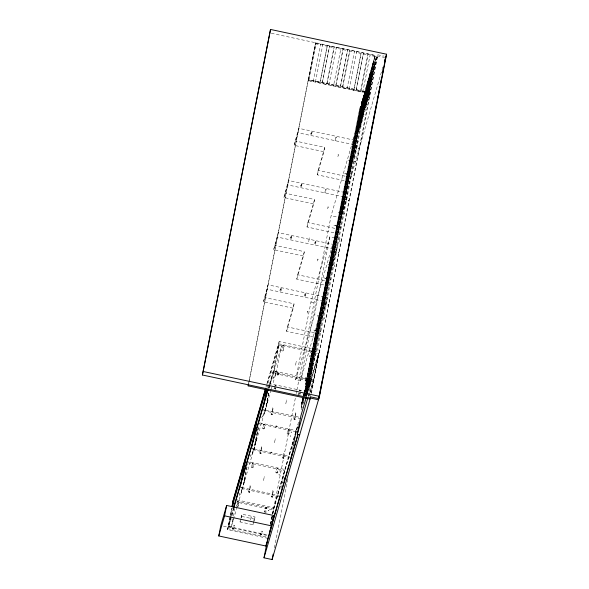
<?xml version="1.0" encoding="UTF-8"?>
<svg xmlns="http://www.w3.org/2000/svg" width="589" height="589" viewBox="0 0 589 589"><rect width="100%" height="100%" fill="white"/><g stroke="black" fill="none" stroke-linecap="round" stroke-linejoin="round"><path stroke-width="0.44" stroke-dasharray="2.94 2.21" d="M335.87 252.445L335.995 251.842M338.255 253.137L338.461 252.195L338.351 252.622M277.552 372.992C280.416 374.906 276.594 369.892 276.999 374.891L278.082 375.119L278.626 373.227M305.485 378.955C308.349 380.869 304.528 375.856 304.933 380.855L306.015 381.083L306.56 379.191M239.642 494.237L239.782 493.501M250.921 455.356L251.069 454.62M262.201 416.475L262.348 415.738M273.487 377.593L273.627 376.857M339.986 238.096L339.89 238.442M263.452 301.863L267.98 284.818L327.462 297.519L317.088 333.264L287.403 326.932L286.541 331.327L316.227 337.666L326.601 301.914L267.119 289.221L263.452 301.863L293.241 308.224L294.11 303.821L264.314 297.467M273.686 249.692L278.214 232.648L337.696 245.348L327.322 281.093L297.636 274.761L296.775 279.157L326.461 285.496L336.834 249.743L277.353 237.05L273.686 249.692L303.482 256.053L304.344 251.658L274.548 245.296M283.92 197.521L288.455 180.477L347.93 193.177L337.563 228.93L307.87 222.59L307.009 226.986L336.694 233.325L347.068 197.573L287.587 184.88L283.92 197.521L313.716 203.882L314.578 199.487L284.781 193.126M294.154 145.35L298.689 128.306L358.171 141.007L347.797 176.759L318.112 170.42L317.243 174.815L346.936 181.154L357.302 145.409L297.828 132.709L294.154 145.35L323.95 151.712L324.811 147.316L295.023 140.955M248.691 383.159L249.221 380.457M249.397 379.559L308.364 79.5L370.267 92.723L359.599 129.506L357.17 128.984L305.36 391.972L363.59 95.447L365.209 95.793M248.992 382.121L315.579 42.725L308.275 79.787L367.978 92.23M248.462 384.823L248.816 383.027M308.614 80.597L316.035 43.13L308.614 80.597L313.208 81.576L313.407 80.884M313.208 81.576L320.622 44.109L320.423 44.801L315.829 43.822M267.936 538.346L227.457 529.702L231.624 508.447M231.749 508.292L227.752 528.672L267.332 537.116M315.387 82.04L322.801 44.573L322.603 45.265L327.189 46.244L327.388 45.552L319.974 83.02L315.387 82.04L315.586 81.348M246.813 466.687L242.594 488.09L231.359 526.802L228.937 526.286L232.581 507.703M231.359 526.802L233.273 517.068M233.443 516.185L234.834 509.11M319.974 83.02L327.189 46.244M322.154 83.483L329.568 46.023L322.154 83.483L326.74 84.463L334.162 47.002L326.74 84.463M279.392 496.66L242.69 488.826L247.77 463.447M241.026 487.574L242.646 487.92L253.874 449.208L257.916 428.689M290.679 457.778L253.969 449.944L258.571 426.502M253.969 449.944L258.696 426.37M240.945 518.158L242.086 514.212L255.044 516.98L253.012 524.696L240.054 521.928L240.489 519.734M241.203 517.989L242.086 514.212M267.119 387.518L267.642 384.867M252.306 448.693L253.925 449.039L265.16 410.327L268.856 391.575M269.548 388.041L270.071 385.383M328.927 84.934L336.341 47.466L336.142 48.158L340.729 49.137L340.928 48.445L333.514 85.913L328.927 84.934L329.126 84.242M301.06 418.705L265.256 411.063L268.967 392.127M265.256 411.063L269.092 391.994M306.273 396.338L319.658 350.205L279.171 341.561L272.884 373.146L313.363 381.782L318.921 353.437L278.442 344.801M270.182 384.124L274.01 370.93L279.046 345.272L281.476 345.787L276.44 371.445L272.611 384.646M275.91 386.384L275.277 389.609L274.194 389.381L274.989 385.353L275.858 385.324M250.546 519.991L251.157 516.862L250.686 517.142M335.693 86.377L343.107 48.909L335.693 86.377L340.28 87.356L347.694 49.888L340.28 87.356M253.012 524.696L253.439 522.495M308.68 241.762L309.446 237.853L308.967 238.133M263.526 480.587L264.292 476.678L263.813 476.957M342.467 87.82L349.881 50.36L342.467 87.82L347.054 88.799L347.252 88.114M274.503 442.744L275.269 438.834L274.798 439.114M347.054 88.799L354.468 51.339L354.269 52.023L349.682 51.044M285.79 403.863L286.556 399.953L286.077 400.233M349.233 89.263L356.647 51.803L356.448 52.487L361.035 53.474L361.234 52.782L353.82 90.242L349.233 89.263L349.432 88.578M295.516 365.246L296.289 361.337L295.811 361.617M295.693 379.861L310.955 302.032L329.855 236.918L334.574 237.927L315.682 303.041L300.412 380.869L295.693 379.861L314.585 314.747L329.855 236.918M353.82 90.242L361.035 53.474M270.388 524.203L273.392 508.881L299.035 420.509M270.557 524.424L272.508 514.491M272.685 513.593L283.662 457.631M283.839 456.725L295.531 397.155M296.238 393.54L296.768 390.831M296.944 389.933L331.121 215.721L377.821 54.792L384.116 56.139M270.719 524.173L272.626 514.433M272.803 513.542L273.929 507.799L298.196 424.161M270.793 524.291L273.797 508.962L236.911 501.092M355.999 90.713L363.42 53.246L355.999 90.713L360.593 91.693L368.007 54.225L360.593 91.693M298.756 394.623L299.072 393.01M280.982 488.546L284.826 469.477L248.124 461.643M299.838 394.858L300.464 391.626M292.063 450.953L295.958 431.119L296.363 431.2L293.528 445.63M292.748 447.728L296.105 430.596L260.301 422.954M303.151 398.724L301.804 404.216L301.399 404.128L302.599 398.024M301.399 404.128L302.746 398.635M367.558 92.444L367.359 93.136L362.772 92.156L370.186 54.689L369.988 55.381L374.575 56.36L374.773 55.668L363.074 115.054L361.455 114.708L360.888 116.659L362.507 117.005L373.374 61.705L373.941 59.747L375.561 60.093M302.363 407.419L301.148 407.161L302.717 399.055M303.438 395.683L303.784 393.938L304.189 394.026M307.2 384.801L305.581 384.455L359.562 109.311L360.129 107.353L361.749 107.699M301.804 404.216L303.004 398.105M303.629 395.359L303.968 393.614L303.401 395.572M305.581 384.455L360.129 107.353M303.755 395.204L304.093 393.467M360.431 106.329L362.051 106.675L308.069 381.819L306.449 381.473L360.431 106.329L360.998 104.378L362.618 104.724M303.762 395.433L305.801 386.988L306.206 387.076L305.374 389.947L304.969 389.859M303.939 395.675L304.491 392.384M304.646 392.068L361.293 103.355L361.86 101.396L363.479 101.742M304.167 395.521L304.675 392.9M304.859 391.921L361.86 101.396M274.408 547.814L288.043 478.312M301.502 409.716L303.622 398.878M304.329 395.271L304.866 392.561M364.341 98.768L362.721 98.422L362.154 100.373L304.955 391.891L305.787 389.012L306.192 389.101M362.721 98.422L305.198 391.648L306.81 391.994L368.103 79.883L368.67 77.932L370.29 78.278M305.352 391.435L363.59 95.447M303.048 403.958L304.403 397.038L312.833 367.875L312.155 367.727L307.134 385.029L307.811 385.169M363.884 94.424L365.504 94.77L307.973 387.996L306.354 387.65L364.451 92.466M305.492 392.193L364.584 92.009L365.151 90.051L366.77 90.397M358.988 129.131L357.368 128.785L365.151 90.051M305.249 395.705L305.588 393.96M367.646 87.371L366.034 87.025L365.467 88.976L307.767 382.843L306.147 382.497M305.595 395.337L306.449 390.986L304.83 390.64L304.454 391.943M376.445 57.067L374.825 56.721L374.258 58.672L317.228 349.689L306.854 385.434L309.284 385.957L368.53 84.337L366.91 83.991L366.343 85.95L306.523 390.743L307.2 390.89L309.38 379.772L308.702 379.625M305.558 396.022L362.912 103.701L361.293 103.355M306.479 392.267L366.91 83.991M306.604 392.141L367.219 82.916L367.786 80.965L369.406 81.311M372.498 64.731L374.118 65.077L366.903 101.853L365.283 101.507L365.85 99.556L367.47 99.902L374.685 63.126L373.065 62.78L372.498 64.731L361.624 120.038L360.004 119.692L367.786 80.965M361.455 114.708L368.67 77.932M371.166 75.245L369.546 74.899L368.979 76.857L307.679 389.02L306.059 388.674L305.492 390.625L307.112 390.971M306.383 396.36L306.736 394.556M306.501 396.228L307.384 391.714L270.682 383.881M369.546 74.899L308.54 386.038L306.921 385.692L306.354 387.65M315.49 43.012L375.193 55.454L364.267 110.946L362.647 110.599L369.863 73.824L370.429 71.873L372.049 72.219M370.429 71.873L359.555 127.172L357.935 126.826M371.306 68.839L359.864 126.098L358.252 125.752L358.819 123.8L360.439 124.146L371.306 68.839L372.925 69.185L365.71 105.961L364.09 105.615L363.523 107.573L365.143 107.92M371.622 67.764L373.235 68.11L366.027 104.886L364.407 104.54L364.974 102.589L366.594 102.935L373.809 66.159L372.189 65.813L360.748 123.072L359.128 122.726L359.695 120.767L361.315 121.113M373.065 62.78L362.191 118.087L360.571 117.741M308.15 395.941L311.235 380.229L307.694 392.436M374.825 56.721L363.95 112.02L362.331 111.674L361.764 113.633L363.384 113.979M339.242 241.807L340.008 237.897M310.241 398.179L377.188 56.978L376.511 56.831L369.229 93.842L367.61 93.496L367.043 95.447L368.662 95.793M311.412 393.283L377.821 54.792M330.694 279.134C330.9 278.052 330.37 280.452 330.665 279.252M325.673 304.366L321.071 303.468L325.71 304.211M344.779 213.689C344.985 212.607 344.455 215.029 344.749 213.807M358.863 148.237C359.076 147.162 358.539 149.584 358.841 148.362M233.332 518.806L232.869 521.353L233.421 519.203M354.968 161.563C355.292 160.274 354.674 162.866 354.99 161.636M338.366 252.703L338.277 253.093M324.267 318.067C324.576 316.808 323.965 319.429 324.281 318.148M282.661 482.774L282.779 482.236M335.995 251.849L335.877 252.416M333.514 85.913L333.713 85.221M318.112 170.42L324.811 147.316M317.243 174.815L323.95 151.712M307.87 222.59L314.578 199.487M307.009 226.986L313.716 203.882M297.636 274.761L304.344 251.658M296.775 279.157L303.482 256.053M265.889 387.348L266.655 384.705M266.913 383.822L279.171 341.561M267.244 383.38L278.744 343.762L319.223 352.406L306.449 396.426M279.046 345.272L267.811 383.984L270.241 384.499L281.476 345.787M231.006 516.752L228.186 526.47L266.869 534.731M231.263 515.868L233.568 507.909M268.444 387.731L269.21 385.081M269.467 384.197L273.311 370.945L313.797 379.588L308.923 396.375M227.457 529.702L233.649 508.344M268.525 388.166L273.186 372.108L313.665 380.752L309.262 395.926M228.937 526.286L231.742 516.605M232 515.728L234.297 507.806M269.158 387.643L269.924 385.007M259.403 422.762L259.101 423.8L295.803 431.634M287.403 326.932L294.11 303.821M286.541 331.327L293.241 308.224M239.23 495.54L239.76 493.7M250.509 456.659L251.047 454.818M261.788 417.778L262.326 415.937M273.075 378.896L273.605 377.056M337.872 156.63L338.403 154.797L338.763 155.054M271.08 389.925L265.205 410.158L263.592 409.811M271.338 389.042L272.354 385.523M242.69 488.826L242.992 487.788L278.796 495.437M327.639 208.8L328.169 206.967L328.522 207.225M362.772 92.156L362.971 91.464M240.054 521.928L240.975 518.776M376.511 56.831L361.116 109.885L361.793 110.025M317.405 260.971L317.935 259.131L318.288 259.396M357.17 128.984L367.543 93.239M362.647 110.599L363.214 108.648L364.834 108.994L372.358 71.144L370.739 70.798M358.922 129.359L369.296 93.607M307.163 313.142L307.701 311.301L308.054 311.559M275.851 427.798L276.388 425.965L276.742 426.222M382.85 67.072L339.22 217.451L331.121 215.721M270.726 453.95L271.257 452.109L271.61 452.367M253.896 520.919L255.044 516.98M300.412 380.869L319.304 315.748L314.585 314.747M306.449 381.473L307.016 379.522L308.636 379.868M303.703 395.013L304.469 392.37M304.719 391.494L308.04 380.052L309.254 380.31M304.395 393.312L305.021 391.155M303.21 397.892L302.584 400.049L302.989 400.137L303.821 397.266M303.976 395.248L304.601 393.099M303.468 397.604L302.901 399.556L304.52 399.902M304.38 395.337L305.006 393.18M301.148 407.161L303.453 399.239M304.469 395.72L305.235 393.077M304.955 396.147L309.976 378.845L310.646 378.992L305.573 396.272M306.214 395.771L306.979 393.121M307.09 392.753L318.516 353.356L313.392 379.5L309.542 392.753M297.511 427.239L273.495 510L236.616 502.122M306.678 395.926L307.436 393.312M308.518 396.287L309.284 393.636M275.483 385.611C274.518 384.941 277.021 385.766 275.571 385.626M311.478 351.456C312.45 351.022 310.528 351.714 311.721 351.118M300.022 390.941L299.58 390.536L300.419 390.949M283.979 455.798C283.338 455.879 282.934 455.555 284.185 451.52L284.796 451.645M283.854 345.478L283.383 345.434M277.794 468.608L277.205 468.365L277.478 468.616M337.953 154.878L338.403 154.797M327.712 207.048L328.169 206.967M317.478 259.219L317.935 259.131M307.244 311.39L307.701 311.301M275.932 426.046L276.388 425.965M270.8 452.197L271.257 452.109M283.721 345.507C284.988 345.161 281.792 345.021 283.795 345.603M277.566 468.63C278.074 466.702 275.144 470.633 276.189 472.385L277.272 472.621L278.06 468.586L276.985 468.358L277.736 468.726M238.368 502.167L237.617 501.857L238.221 501.673M265.875 507.615L266.419 507.725M275.6 385.714L274.989 385.353L276.064 385.581M264.321 424.595L263.916 424.485M253.042 463.477L252.423 463.116L253.167 463.035M266.022 508.101L266.626 507.924L265.551 507.755L264.755 511.789L265.838 512.018L266.633 507.983L265.551 507.755L266.361 507.821M271.338 33.286L384.683 57.479M329.369 46.708L333.956 47.687M342.908 49.601L347.495 50.58M363.214 53.938L367.808 54.917M374.258 58.672L375.878 59.018L368.346 96.868L366.726 96.522L366.159 98.481L367.779 98.827L374.994 62.051L373.374 61.705M369.863 73.824L371.482 74.17M368.979 76.857L370.599 77.203M368.103 79.883L369.723 80.229M367.219 82.916L368.839 83.263M366.343 85.95L367.963 86.296M365.467 88.976L367.08 89.322M364.584 92.009L366.203 92.355M366.137 92.583L366.814 92.731M308.062 80.538L369.973 93.754M363.023 97.399L364.643 97.745M362.154 100.373L363.774 100.719M359.562 109.311L361.182 109.657M310.955 302.032L315.682 303.041M312.06 351.427L310.977 351.191L310.189 355.226L311.264 355.454M274.01 370.93L276.44 371.445M306.008 390.433L307.222 390.691M299.543 390.595L300.626 390.824M304.329 394.63L305.949 394.976M303.431 395.145L303.836 395.234M304.218 400.925L302.606 400.579L302.039 402.537L303.652 402.883M302.231 401.256L302.636 401.345M265.558 410.025L299.573 417.292M262.731 409.811L265.16 410.327M254.271 448.906L290.082 456.556M251.444 448.693L253.874 449.208M247.822 462.682L284.524 470.515M240.165 487.574L242.594 488.09M237.043 499.928L273.929 507.799M241.659 516.413L254.61 519.181M223.474 526.139L267.141 535.46M264.446 424.154L263.703 424.235L262.915 428.262L263.997 428.49L264.785 424.463L264.373 424.227M309.446 237.853L309.777 238.302M296.289 361.337L296.62 361.786M286.556 399.953L286.887 400.402M275.269 438.834L275.608 439.284M264.292 476.678L264.623 477.134M251.157 516.862L251.488 517.319M298.454 394.615A1.038 0.935 16.2 0 1 299.33 393.4A1.038 0.935 16.2 0 1 300.434 394.564M273.929 388.659A1.038 0.935 16.2 0 1 275.299 388.276A1.038 0.935 16.2 0 1 275.792 389.55M265.249 512.423A1.038 0.935 16.2 0 1 264.535 510.987A1.038 0.935 16.2 0 1 266.213 510.943A1.038 0.935 16.2 0 1 265.779 512.408M241.107 492.86L242.116 488.281L241.107 492.86M244.155 482.347L245.171 477.767L244.155 482.347M252.386 453.979L253.403 449.4L252.386 453.979M255.442 443.465L256.532 438.864L255.442 443.465M263.666 415.098L264.682 410.518L263.666 415.098M266.721 404.584L267.73 400.005L266.721 404.584M274.953 376.216L276.086 371.416L274.953 376.216M317.927 331.151L318.06 330.562L317.935 331.114M320.32 331.828L320.519 330.915L320.32 331.828M321.778 317.876L321.911 317.287L321.785 317.839M328.161 278.987L328.294 278.398L328.169 278.95M328.021 305.279L328.228 304.366L328.021 305.279M332.012 265.705L332.144 265.116L332.019 265.668M334.405 266.383L334.611 265.47L334.419 266.331M338.395 226.817L338.528 226.228L338.395 226.817M340.788 227.494L340.994 226.574L340.788 227.494M342.253 213.535L342.378 212.946L342.253 213.498M346.104 200.26L346.236 199.671L346.111 200.223M348.636 174.646L348.762 174.057L348.636 174.646M348.497 200.937L348.695 200.024L348.504 200.878M351.029 175.323L351.228 174.403L351.029 175.323M352.487 161.364L352.612 160.775L352.494 161.327M356.338 148.089L356.47 147.5L356.345 148.053M232.419 528.517C232.891 530.225 234.562 527.751 234.054 526.853L232.972 526.625L232.419 528.517C234.525 529.614 232.979 527.288 232.419 528.517M232.626 528.561L233.303 528.708L232.626 528.561M260.353 534.481C260.817 536.189 262.495 533.715 261.987 532.817L260.905 532.589L260.353 534.481C262.451 535.578 260.912 533.251 260.353 534.481M260.559 534.525L261.229 534.672L260.559 534.525M268.26 510.332L268.93 510.472L268.26 510.332M280.578 289.803C282.337 290.856 279.414 287.484 280.011 291.754L280.622 291.886L281.189 289.928L280.578 289.803M280.71 288.728C281.446 290.406 282.028 287.491 280.71 288.728M277.75 373.036L278.428 373.183L277.78 372.962M278.921 474.837L279.598 474.984L278.921 474.837M290.811 237.632C292.689 238.611 289.383 235.401 290.244 239.583L290.856 239.716L291.422 237.757L290.811 237.632M290.944 236.557C291.68 238.236 292.269 235.32 290.944 236.557M279.687 470.928L280.364 471.075L279.687 470.928M301.053 185.461C302.805 186.485 299.83 183.231 300.486 187.412L301.089 187.545L301.656 185.587L301.053 185.461M301.178 184.386C301.914 186.065 302.503 183.15 301.178 184.386M290.2 435.956L290.878 436.103L290.2 435.956M290.973 432.046L291.643 432.193L290.973 432.046M311.286 133.291C313.046 134.307 310.042 131.089 310.72 135.242L311.323 135.374L311.89 133.416L311.286 133.291M311.419 132.216C312.148 133.894 312.737 130.979 311.419 132.216M304.866 294.986C306.626 296.061 303.696 292.615 304.299 296.937L304.911 297.07L305.477 295.111L304.888 294.92M304.999 293.911C305.735 295.59 306.317 292.674 304.999 293.911M305.684 378.999L306.361 379.147L305.684 378.999M315.1 242.815C316.904 243.89 313.849 240.393 314.533 244.766L315.144 244.899L315.711 242.948L315.13 242.749M315.233 241.748C315.969 243.419 316.558 240.503 315.233 241.748M312.619 358.716L313.289 358.856L312.619 358.716M313.385 354.806L314.062 354.946L313.385 354.806M325.342 190.645L324.775 192.596L325.378 192.728L325.953 190.703L325.342 190.645M325.467 189.577C326.203 191.256 326.792 188.34 325.467 189.577M335.575 138.474L335.008 140.432L335.612 140.557L336.186 138.533L335.575 138.474M335.708 137.406C336.437 139.085 337.026 136.169 335.708 137.406M317.957 330.996L313.37 330.017L317.957 330.996M328.191 278.825L323.604 277.846L328.191 278.825M342.275 213.38L337.688 212.401L342.275 213.38M352.509 161.209L347.922 160.23L352.509 161.209M237.617 501.791L236.83 505.826L237.904 506.054L238.7 501.961L237.617 501.791M252.423 463.116L251.636 467.143L252.71 467.371L253.506 463.278L252.423 463.116M250.097 485.527L249.633 489.893L250.708 485.66L250.097 485.527M261.383 446.646L260.912 451.012L261.987 446.779L261.383 446.646M283.044 345.228L282.256 349.262L283.331 349.491L284.126 345.463L283.081 345.176M272.663 407.765L272.192 412.131L273.274 407.897L272.663 407.765M272.906 490.401L272.435 494.76L273.51 490.527L272.906 490.401M288.264 429.477L287.476 433.504L288.551 433.74L289.339 429.639L288.264 429.477M295.464 412.639L295.001 416.997L296.076 412.764L295.464 412.639M348.673 174.41L344.072 173.505L348.673 174.41M332.056 265.477L327.455 264.571L332.041 265.551M321.881 317.464L317.221 316.742L321.881 317.464M356.382 147.861L351.78 146.956L356.382 147.861M346.207 199.848L341.539 199.126L346.207 199.848M333.911 225.418L338.498 226.397L333.911 225.418M331.379 251.039L335.973 252.018L331.379 251.039M306.987 382.909L306.147 385.78L306.552 385.869L307.392 382.99L306.987 382.909M271.868 411.888L272.457 412.05L271.868 411.888M264.785 424.463L263.71 424.294L264.785 424.463M260.588 450.769L261.17 450.931L260.588 450.769M299.772 390.603L300.419 390.779L299.772 390.603M294.669 416.762L295.258 416.916L294.714 416.732M249.302 489.65L249.891 489.812L249.302 489.65M288.492 429.484L289.14 429.661L288.492 429.484M272.111 494.524L272.692 494.679L272.147 494.495M287.299 433.725A1.038 0.935 16.2 0 0 289.066 433.673A1.038 0.935 16.2 0 0 288.05 432.282A1.038 0.935 16.2 0 0 287.299 433.725M262.738 428.475A1.038 0.935 16.2 0 0 264.513 428.431A1.038 0.935 16.2 0 0 263.489 427.04A1.038 0.935 16.2 0 0 262.738 428.475M276.013 472.606A1.038 0.935 16.2 0 0 277.787 472.555A1.038 0.935 16.2 0 0 276.771 471.163A1.038 0.935 16.2 0 0 276.013 472.606M251.459 467.357A1.038 0.935 16.2 0 0 253.226 467.313A1.038 0.935 16.2 0 0 252.21 465.921A1.038 0.935 16.2 0 0 251.459 467.357M236.653 506.039A1.038 0.935 16.2 0 0 238.427 505.988A1.038 0.935 16.2 0 0 237.404 504.604A1.038 0.935 16.2 0 0 236.653 506.039M309.711 356.478A1.038 0.935 16.2 0 0 311.485 356.426A1.038 0.935 16.2 0 0 310.462 355.042A1.038 0.935 16.2 0 0 309.711 356.478M281.778 350.514A1.038 0.935 16.2 0 0 283.552 350.462A1.038 0.935 16.2 0 0 282.536 349.078A1.038 0.935 16.2 0 0 281.778 350.514M305.058 380.192A1.038 0.449 11.1 0 0 306.685 380.141A1.038 0.449 11.1 0 0 305.271 379.449A1.038 0.449 11.1 0 0 305.058 380.192M261.06 531.808A1.038 0.449 11.1 0 0 262.687 531.764A1.038 0.449 11.1 0 0 261.28 531.064A1.038 0.449 11.1 0 0 261.06 531.808M277.124 374.229A1.038 0.449 11.1 0 0 278.752 374.177A1.038 0.449 11.1 0 0 277.338 373.485A1.038 0.449 11.1 0 0 277.124 374.229M233.134 525.844A1.038 0.449 11.1 0 0 234.761 525.8A1.038 0.449 11.1 0 0 233.347 525.101A1.038 0.449 11.1 0 0 233.134 525.844"/><path stroke-width="0.88" d="M320.409 389.844L318.465 399.769L202.417 374.994L270.535 29.45L386.583 54.225L319.466 396.323L272.103 559.55L264.005 557.82L267.899 537.963M202.417 374.994L270.535 29.45M218.762 535.953L220.801 525.572L226.64 505.458L273.863 515.537L271.831 525.925L265.992 546.04L218.762 535.953L224.6 515.839L226.64 505.458M310.064 399.077L248.16 385.861L248.514 384.057M231.97 506.673L233.45 499.155L265.381 389.108M232.095 506.525L233.318 500.326M232.751 506.82L233.966 500.628L245.201 461.916M240.511 485.807L245.252 461.747L256.48 423.035M251.672 447.633L256.532 422.865L266.228 389.432M263.298 406.984L266.773 389.292M265.992 546.04L266.67 542.579M268.584 535.541L268.238 537.308L297.975 434.807M291.231 457.351L291.938 453.744M272.103 559.55L273.163 554.131M299.698 434.829L297.268 434.307L300.861 415.981L306.177 397.671M320.769 388.033L322.183 380.818M323.067 376.305L323.957 371.792M324.311 369.988L325.724 362.765M326.078 360.961L327.499 353.739M328.382 349.225L329.266 344.712M330.149 340.199L331.04 335.686M331.393 333.882L332.807 326.659M333.691 322.146L334.581 317.633M335.995 310.41L338.653 296.871M339.006 295.067L340.42 287.844M341.311 283.331L342.194 278.818M342.548 277.014L343.961 269.791M344.322 267.988L345.736 260.765M346.619 256.252L347.51 251.739M348.393 247.225L349.277 242.712M349.63 240.908L351.051 233.686M351.935 229.173L352.818 224.659M354.239 217.437L354.593 215.633M354.946 213.829L356.36 206.606M357.243 202.093L358.134 197.58M359.548 190.357L359.901 188.554M360.254 186.75L361.675 179.527M362.559 175.014L363.973 167.791M364.333 165.988L365.747 158.765M366.63 154.252L367.521 149.739M367.875 147.935L369.288 140.712M369.642 138.908L371.063 131.686M371.946 127.172L372.83 122.659M373.183 120.855L374.604 113.633M374.957 111.829L376.371 104.606M377.254 100.093L378.145 95.58M378.499 93.776L379.912 86.554M380.266 84.75L381.687 77.527M382.57 73.014L383.454 68.501M384.875 61.285L385.228 59.474M341.642 282.183L318.796 398.62L310.705 396.89L264.005 557.82M341.995 280.379L359.879 189.209M360.24 187.405L365.195 162.13M365.548 160.326L385.913 56.522M248.16 385.861L248.462 384.823M233.016 501.357L265.713 388.666M233.826 507.026L267.929 389.498M233.907 507.46L268.01 389.933M384.897 60.041L386.583 54.225M297.268 434.307L307.642 398.562M272.361 520.89L273.863 515.537M284.156 480.241L284.929 477.583M269.438 532.463L270.204 529.813M270.719 528.046L297.894 434.373M203.419 371.549L319.466 396.323M224.6 515.839L271.831 525.925M271.279 414.038L272.192 414.288L271.279 414.038M259.999 452.919L260.912 453.169L259.999 452.919M294.08 418.904L294.993 419.154L294.08 418.904M248.713 491.8L249.626 492.051L248.713 491.8M282.801 457.786L283.714 458.036L282.801 457.786M271.522 496.667L272.435 496.917L271.522 496.667"/></g></svg>
